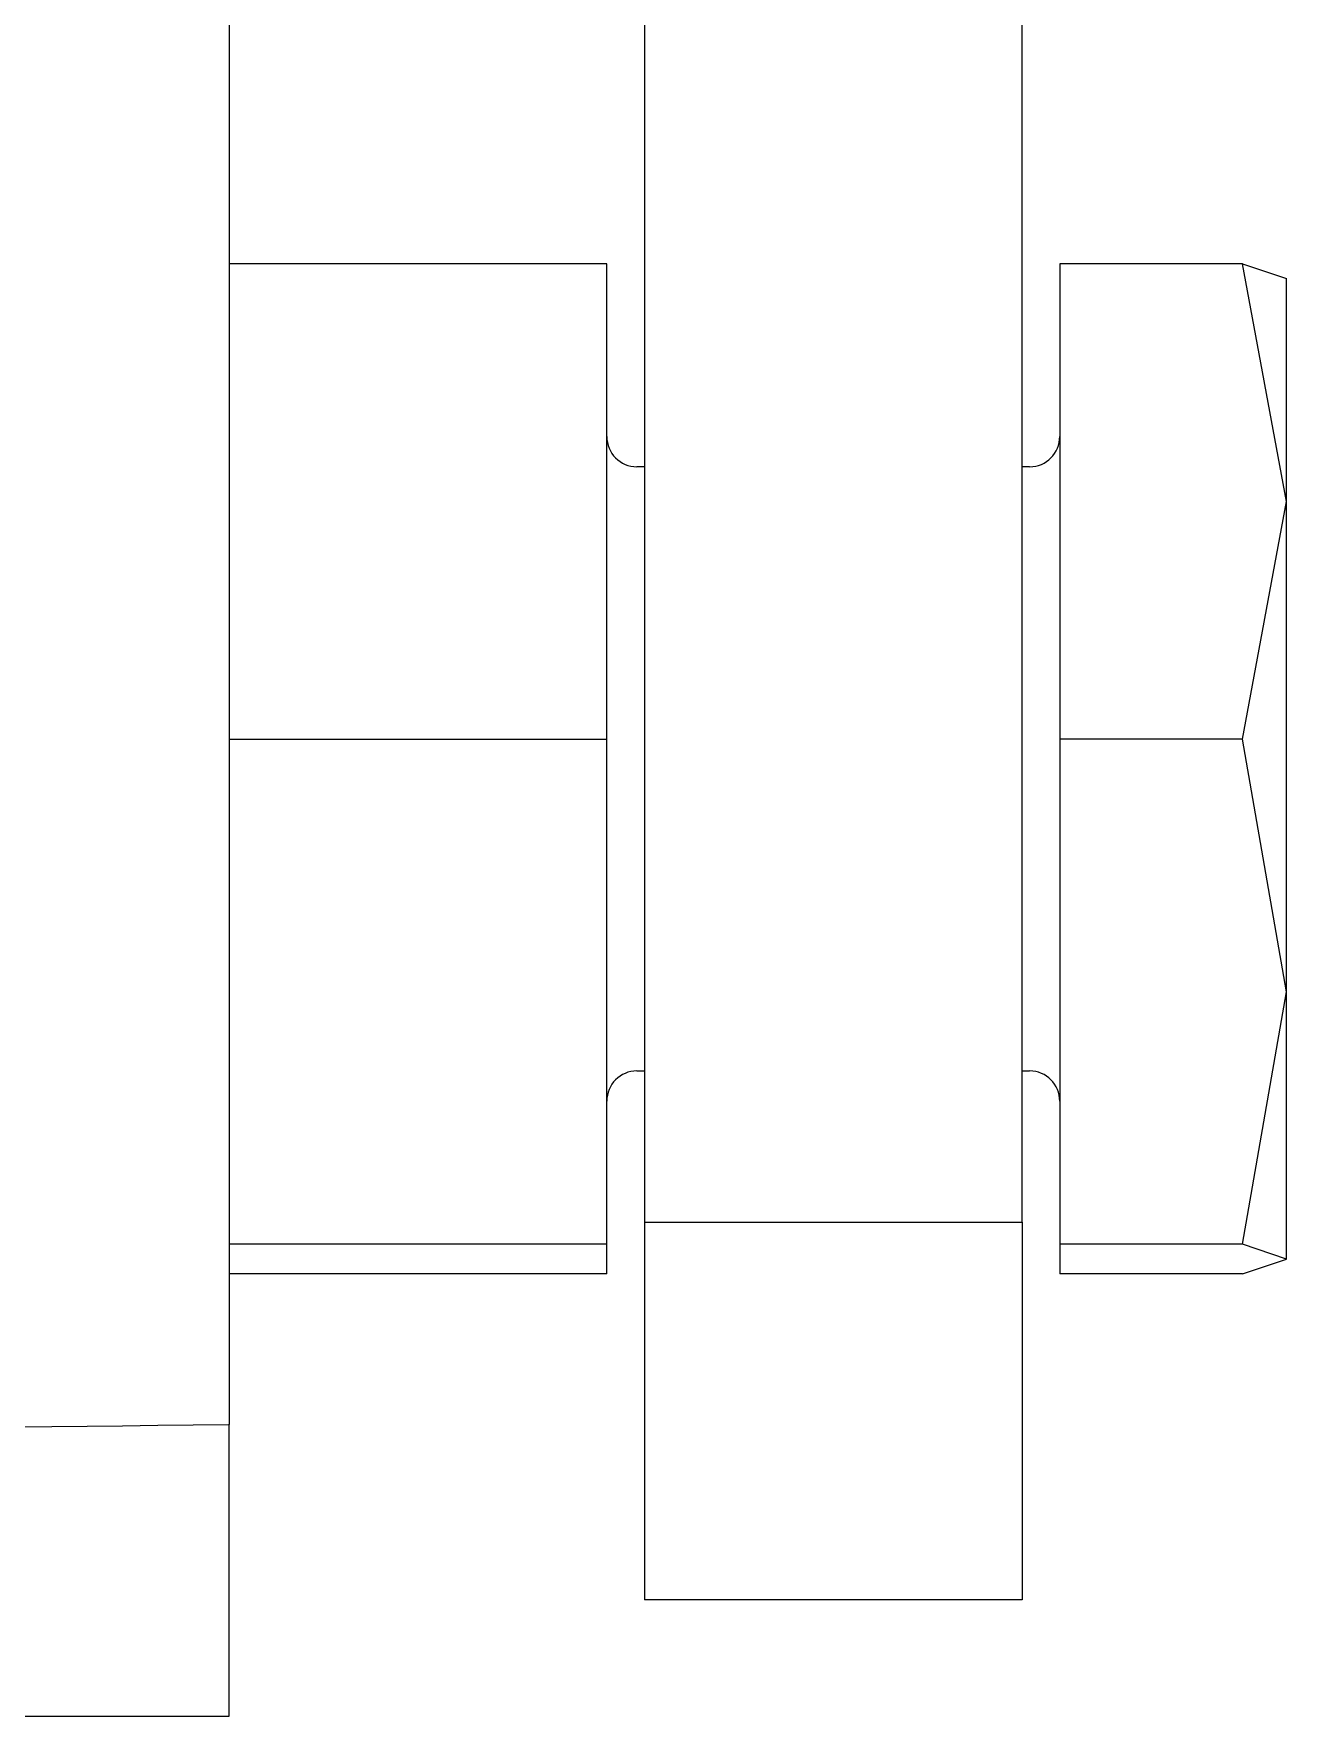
# Model space of a CAD drawing. Header units: millimetres. Extents: x -5 to 111, y -3 to 86.
# Drawn here: x 17.53291 to 17.5495, y 48.00146 to 48.02373 of the extents above; entities that cross this region are included whole.
import ezdxf

# ---------------------------------------------------------------- set-up
doc = ezdxf.new("R2010")
doc.units = ezdxf.units.MM
doc.layers.add('A1I6----E-', color=3, linetype='Continuous', lineweight=25)

# ---------------------------------------------------------------- blocks, each defined once
blk = doc.blocks.new('Gruppe-422')
at = {"layer": 'A1I6----E-', "linetype": 'Continuous', "lineweight": 9}
for p, q in [((-33.259446, 5.529396), (-33.259446, 5.464397)), ((-33.254446, 5.464397), (-33.254446, 5.529396)), ((-33.264946, 5.483137), (-33.264946, 5.461717)), ((-33.259946, 5.477085), (-33.264946, 5.477085)), ((-33.259946, 5.47079), (-33.259946, 5.477085)), ((-33.253946, 5.477085), (-33.253946, 5.47079)), ((-33.251526, 5.477085), (-33.253946, 5.477085)), ((-33.250946, 5.473937), (-33.251526, 5.477085)), ((-33.251526, 5.477085), (-33.250946, 5.476888)), ((-33.250946, 5.473937), (-33.250946, 5.476888)), ((-33.259446, 5.474397), (-33.259546, 5.474397)), ((-33.254346, 5.474397), (-33.254446, 5.474397)), ((-33.251526, 5.47079), (-33.250946, 5.473937)), ((-33.250946, 5.467446), (-33.250946, 5.473937)), ((-33.264946, 5.47079), (-33.259946, 5.47079)), ((-33.259946, 5.464102), (-33.259946, 5.47079)), ((-33.253946, 5.47079), (-33.253946, 5.464102)), ((-33.251526, 5.47079), (-33.253946, 5.47079)), ((-33.250946, 5.467446), (-33.251526, 5.47079)), ((-33.251526, 5.464102), (-33.250946, 5.467446)), ((-33.250946, 5.463906), (-33.250946, 5.467446)), ((-33.259546, 5.466397), (-33.259446, 5.466397)), ((-33.254446, 5.466397), (-33.254346, 5.466397)), ((-33.259446, 5.464397), (-33.254446, 5.464397)), ((-33.259446, 5.464397), (-33.259446, 5.459397)), ((-33.254446, 5.464397), (-33.254446, 5.459397)), ((-33.259946, 5.464102), (-33.264946, 5.464102)), ((-33.259946, 5.46371), (-33.259946, 5.464102)), ((-33.251526, 5.464102), (-33.253946, 5.464102)), ((-33.253946, 5.464102), (-33.253946, 5.46371)), ((-33.250946, 5.463906), (-33.251526, 5.464102)), ((-33.251526, 5.46371), (-33.250946, 5.463906)), ((-33.259946, 5.46371), (-33.264946, 5.46371)), ((-33.251526, 5.46371), (-33.253946, 5.46371)), ((-33.264954, 5.461717), (-33.264946, 5.461717)), ((-33.264946, 5.459426), (-33.264946, 5.461717)), ((-33.264946, 5.457986), (-33.264946, 5.459426)), ((-33.254446, 5.459397), (-33.259446, 5.459397)), ((-33.264946, 5.457853), (-33.264946, 5.457986)), ((-33.294946, 5.457853), (-33.264946, 5.457853))]:
    blk.add_line(p, q, dxfattribs=at)
at = {"layer": 'A1I6----E-', "linetype": 'Continuous', "lineweight": 9, "flags": 128}
blk.add_lwpolyline([(-33.294937, 5.461717, 0.006251), (-33.264954, 5.461717, 0.006251)], format="xyb", dxfattribs=at)
at = {"layer": 'A1I6----E-', "linetype": 'Continuous', "lineweight": 9}
for centre, start, end in [((-33.259546, 5.474797), 180, 270), ((-33.254346, 5.474797), 270, 0), ((-33.259546, 5.465997), 90, 180), ((-33.254346, 5.465997), 0, 90)]:
    blk.add_arc(centre, 0.0004, start, end, dxfattribs=at)

msp = doc.modelspace()

# ---------------------------------------------------------------- block references
at = {"layer": 'A1I6----E-'}
msp.add_blockref('Gruppe-422', (50.800446, 42.543603), dxfattribs=at)

doc.saveas('drawing.dxf')
